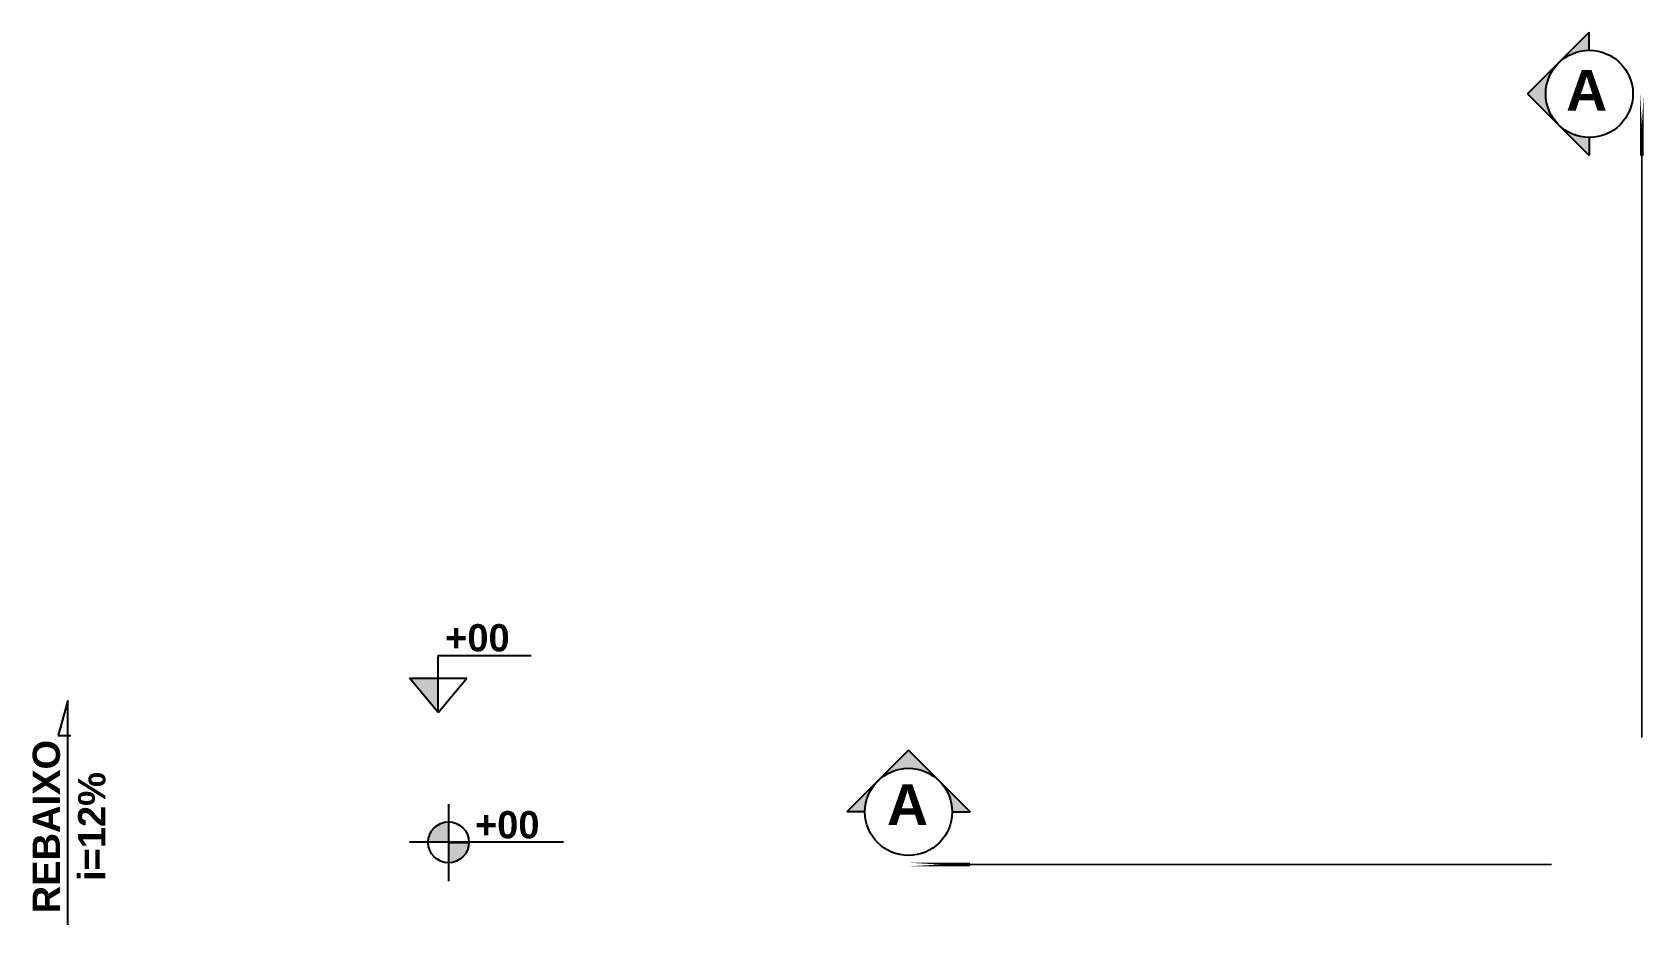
# Model space of a CAD drawing. Header units: centimetres. Extents: x 2974 to 3092, y 1400 to 1465.
import ezdxf

# ---------------------------------------------------------------- set-up
doc = ezdxf.new("R2010")
doc.units = ezdxf.units.CM
doc.linetypes.add('CENTER', pattern=[50.8, 31.75, -6.35, 6.35, -6.35])
doc.layers.add('Simbolos', color=1, linetype='Continuous')
doc.styles.add('Texto', font='')
doc.styles.get('Texto').set_extended_font_data('Arial', bold=True)

msp = doc.modelspace()

# ---------------------------------------------------------------- hatches: boundary and pattern name
at = {"layer": 'Simbolos'}
h = msp.add_hatch(color=256, dxfattribs=at)
h.dxf.hatch_style = 1
h.paths.add_polyline_path([(3083.84, 1460.47), (3086.1, 1458.2, -0.414214), (3086.1, 1462.73)])
h.paths.add_polyline_path([(3086.1, 1462.73, -0.198912), (3088.37, 1463.67), (3088.37, 1464.99)])
h.paths.add_polyline_path([(3088.37, 1455.94), (3088.37, 1457.27, -0.198912), (3086.1, 1458.2)])
h = msp.add_hatch(color=256, dxfattribs=at)
h.dxf.hatch_style = 1
h.paths.add_polyline_path([(3003.86, 1415.08), (3003.86, 1417.6), (3001.76, 1417.6)])
h = msp.add_hatch(color=256, dxfattribs=at)
h.dxf.hatch_style = 1
h.paths.add_polyline_path([(3038.39, 1412.31), (3040.65, 1410.05, 0.414214), (3036.13, 1410.05)])
h.paths.add_polyline_path([(3036.13, 1410.05, 0.198912), (3035.19, 1407.78), (3033.86, 1407.78)])
h.paths.add_polyline_path([(3042.91, 1407.78), (3041.59, 1407.78, 0.198912), (3040.65, 1410.05)])
h = msp.add_hatch(color=256, dxfattribs=at)
h.dxf.hatch_style = 1
h.paths.add_polyline_path([(3004.62, 1405.55), (3004.62, 1407.05, 0.414214), (3003.12, 1405.55)])
h.paths.add_polyline_path([(3006.12, 1405.54), (3004.62, 1405.54), (3004.62, 1404.05, 0.411662)])

# ---------------------------------------------------------------- linework, layer by layer
for p, q in [((3083.84, 1460.47), (3088.37, 1464.99)), ((3088.37, 1463.67), (3088.37, 1464.99)), ((3083.84, 1460.47), (3088.37, 1455.94)), ((3088.37, 1457.27), (3088.37, 1455.94)), ((3003.86, 1415.08), (3003.86, 1419.27)), ((3003.86, 1419.27), (3010.69, 1419.27)), ((3001.76, 1417.6), (3005.96, 1417.6)), ((3003.86, 1415.08), (3001.76, 1417.6)), ((3003.86, 1415.08), (3005.96, 1417.6)), ((2976.66, 1415.96), (2975.97, 1413.38)), ((2976.66, 1399.5), (2976.66, 1415.96)), ((2975.97, 1413.38), (2976.9, 1413.38)), ((3038.39, 1412.31), (3033.86, 1407.78)), ((3038.39, 1412.31), (3042.91, 1407.78)), ((3004.62, 1408.34), (3004.62, 1402.7)), ((3035.19, 1407.78), (3033.86, 1407.78)), ((3041.59, 1407.78), (3042.91, 1407.78)), ((3013.06, 1405.55), (3001.76, 1405.55)), ((3004.62, 1405.54), (3006.12, 1405.54))]:
    msp.add_line(p, q, dxfattribs=at)
at = {"layer": 'Simbolos', "ltscale": 0.01, "const_width": 0.267}
for points in [[(3092.23, 1460.47), (3092.23, 1455.94)], [(3038.39, 1403.92), (3042.91, 1403.92)]]:
    msp.add_lwpolyline(points, close=True, dxfattribs=at)
at = {"layer": 'Simbolos', "linetype": 'CENTER', "const_width": 0.133}
for points in [[(3092.23, 1413.24), (3092.23, 1455.94)], [(3085.61, 1403.92), (3042.91, 1403.92)]]:
    msp.add_lwpolyline(points, dxfattribs=at)
at = {"layer": 'Simbolos'}
for centre, radius in [((3088.37, 1460.47), 3.2), ((3038.39, 1407.78), 3.2), ((3004.62, 1405.55), 1.5)]:
    msp.add_circle(centre, radius, dxfattribs=at)

# ---------------------------------------------------------------- texts
at = {"layer": 'Simbolos', "color": 3, "style": 'Texto'}
for s, width, insert, char_height, attachment_point in [('\\pi1.23091;A', 5.4721, (3085.43, 1459.23), 3, 7), ('+00', 5.7693, (3004.37, 1421.56), 2, 1), ('\\pi1.23091;A', 5.4721, (3035.57, 1409.81), 3, 1), ('+00', 5.7693, (3006.56, 1407.84), 2, 1)]:
    msp.add_mtext_dynamic_manual_height_columns(s, width=width, gutter_width=2, heights=[0], dxfattribs=dict(at, insert=insert, char_height=char_height, attachment_point=attachment_point))
at = {"layer": 'Simbolos', "color": 3, "insert": (2974.09, 1373.67), "char_height": 2, "attachment_point": 1, "rotation": 90, "style": 'Texto'}
msp.add_mtext_dynamic_manual_height_columns('\\pi26.66692;REBAIXO\\P\\pi29.03936;i=12%', width=65.7472, gutter_width=12.5, heights=[0], dxfattribs=at)

doc.saveas('drawing.dxf')
